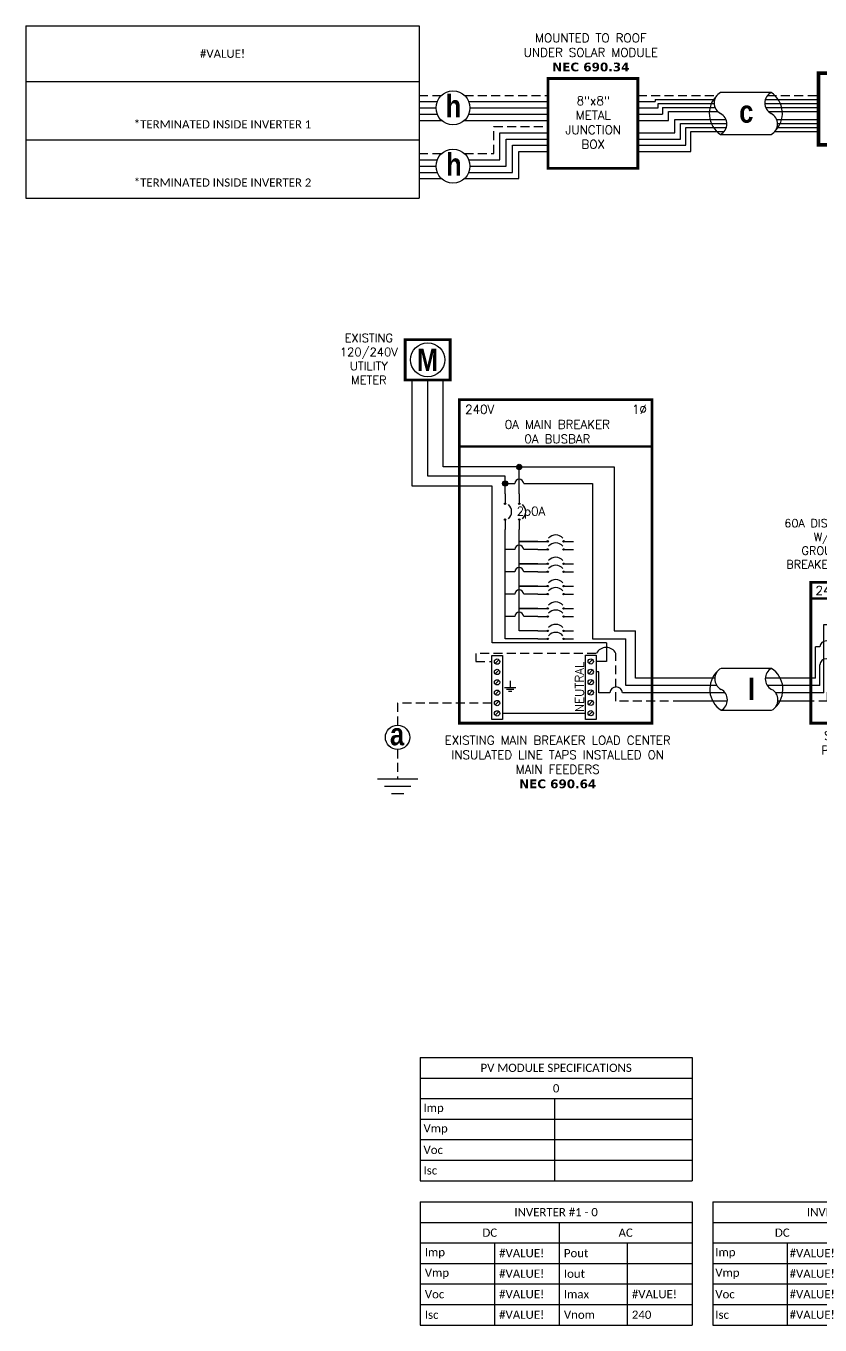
# Model space of a CAD drawing. Header units: feet. Extents: x 8713 to 9495, y 21606 to 22162.
# Drawn here: x 8713 to 9046, y 21606 to 22152 of the extents above; entities that cross this region are included whole.
import ezdxf

# ---------------------------------------------------------------- set-up
doc = ezdxf.new("R2010")
doc.units = ezdxf.units.FT
doc.header["$MEASUREMENT"] = 0
doc.linetypes.add('HIDDEN', pattern=[0.375, 0.25, -0.125])
for name, color, linetype in [('ONE LINE BLOCKS', 7, 'Continuous'), ('TABLES', 7, 'Continuous'), ('TEXT', 7, 'Continuous'), ('Z - TITLEBLOCK TXT', 7, 'Continuous')]:
    doc.layers.add(name, color=color, linetype=linetype)
doc.styles.add('ONE LINE TXT', font='techb___.ttf')
doc.styles.get("Standard").update_dxf_attribs({"font": 'simplex.shx'})

# ---------------------------------------------------------------- blocks, each defined once
blk = doc.blocks.new('*T12')
at = {"layer": 'Z - TITLEBLOCK TXT', "color": 0, "lineweight": -2, "transparency": 16777216}
for p, q in [((0, 0), (165.11, 0)), ((0, 0), (0, -72.27)), ((165.11, 0), (165.11, -72.27)), ((0, -23.32), (165.11, -23.32)), ((0, -47.8), (165.11, -47.8)), ((0, -72.27), (165.11, -72.27))]:
    blk.add_line(p, q, dxfattribs=at)
at = {"layer": 'Z - TITLEBLOCK TXT', "color": 0, "linetype": 'Continuous', "transparency": 16777216, "char_height": 3.4544, "width": 156.9097, "attachment_point": 5}
for s, insert in [('{\\fCalibri|b0|i0|c0;#VALUE!', (82.56, -11.66)), ('{\\fCalibri|b0|i0|c0;^J^J*TERMINATED INSIDE INVERTER 1', (82.56, -35.56)), ('{\\fCalibri|b0|i0|c0;^J^J*TERMINATED INSIDE INVERTER 2', (82.56, -60.03))]:
    blk.add_mtext(s, dxfattribs=dict(at, insert=insert))
blk = doc.blocks.new('M_MAIN DISCO')
at = {"color": 253, "linetype": 'Continuous'}
for p, q in [((-42.47, 32.21), (-42.47, 34.82)), ((-20.72, 32.21), (-20.72, 34.82)), ((-47.96, 3.45), (-47.96, 32.21)), ((-47.96, 32.21), (-42.47, 32.21)), ((-15.23, 32.21), (-20.72, 32.21)), ((-15.23, 3.45), (-15.23, 32.21)), ((-47.96, 3.45), (-63.19, 3.45)), ((-15.23, 3.45), (0, 3.45))]:
    blk.add_line(p, q, dxfattribs=at)
at = {"color": 7, "linetype": 'Continuous'}
for p, q in [((-51.46, 9.66), (-51.46, 22.77)), ((-49.6, 22.77), (-51.46, 22.77)), ((-41.69, 22.77), (-44.32, 22.77)), ((-21.5, 22.77), (-18.87, 22.77)), ((-13.59, 22.77), (-11.73, 22.77)), ((-11.73, 9.66), (-11.73, 22.77)), ((-51.46, 9.66), (-63.19, 9.66)), ((-11.73, 9.66), (0, 9.66))]:
    blk.add_line(p, q, dxfattribs=at)
at = {"color": 1, "linetype": 'Continuous'}
for p, q in [((-31.53, 22.77), (-30.29, 22.77)), ((-27.74, 22.77), (-26.5, 22.77)), ((-31.53, 15.24), (-30.29, 15.24)), ((-27.74, 15.24), (-26.5, 15.24))]:
    blk.add_line(p, q, dxfattribs=at)
at = {"color": 10, "linetype": 'Continuous'}
for p, q in [((-49.6, 6.49), (-49.6, 15.24)), ((-41.69, 15.24), (-44.32, 15.24)), ((-21.5, 15.24), (-18.87, 15.24)), ((-13.59, 6.49), (-13.59, 15.24)), ((-49.6, 6.49), (-63.19, 6.49)), ((-13.59, 6.49), (0, 6.49))]:
    blk.add_line(p, q, dxfattribs=at)
at = {"color": 7, "linetype": 'Continuous'}
for centre in [(-46.96, 22.62), (-16.23, 22.62)]:
    blk.add_arc(centre, 2.64, 3.2819, 176.7181, dxfattribs=at)
at = {"color": 10, "linetype": 'Continuous'}
for centre in [(-46.96, 15.08), (-16.23, 15.08)]:
    blk.add_arc(centre, 2.64, 3.2819, 176.7181, dxfattribs=at)
at = {"color": 1, "linetype": 'Continuous'}
for points in [[(-30.29, 22.77), (-29.92, 23.53), (-29.02, 22.01), (-28.19, 23.53), (-27.74, 22.77)], [(-30.29, 15.24), (-29.92, 16), (-29.02, 14.47), (-28.19, 16), (-27.74, 15.24)]]:
    blk.add_spline(points, degree=3, dxfattribs=at)
at = {"layer": 'ONE LINE BLOCKS', "lineweight": 50}
blk.add_line((-53.41, 43.1), (-9.8, 43.1), dxfattribs=at)
at = {"layer": 'ONE LINE BLOCKS', "lineweight": 50, "const_width": 1.19}
blk.add_lwpolyline([(-53.41, -9.3), (-53.41, 49.88), (-9.8, 49.88), (-9.8, -9.3)], close=True, dxfattribs=at)
at = {"layer": 'TEXT', "color": 92, "linetype": 'HIDDEN', "ltscale": 15}
for p, q in [((-46.38, 0), (-63.19, 0)), ((-46.38, 0), (-46.38, 4.94)), ((-46.38, 4.94), (-42.47, 4.94)), ((-42.47, 4.94), (-42.47, 1.8)), ((-16.81, 4.94), (-20.72, 4.94)), ((-20.72, 4.94), (-20.72, 1.8)), ((-16.81, 0), (-16.81, 4.94)), ((-16.81, 0), (0, 0))]:
    blk.add_line(p, q, dxfattribs=at)
at = {"layer": 'TEXT', "color": 92, "linetype": 'Continuous', "flags": 128}
for points in [[(-31.59, -3.07), (-31.6, -6.57)], [(-33.94, -6.57), (-29.25, -6.57)], [(-30.07, -7.44), (-33.13, -7.44)], [(-30.88, -8.3), (-32.31, -8.3)]]:
    blk.add_lwpolyline(points, dxfattribs=at)
at = {"layer": 'Z - TITLEBLOCK TXT', "color": 1, "linetype": 'Continuous'}
for p, q in [((-45.07, 34.82), (-45.07, 39.36)), ((-45.07, 39.36), (-18.12, 39.36)), ((-18.12, 39.36), (-18.12, 34.82)), ((-18.12, 34.82), (-45.07, 34.82)), ((-41.69, 22.77), (-37.77, 22.77)), ((-35.88, 25.22), (-32.61, 22.78)), ((-25.42, 22.77), (-21.5, 22.77)), ((-35.88, 17.69), (-32.61, 15.24)), ((-41.69, 15.24), (-37.77, 15.24)), ((-25.42, 15.23), (-21.5, 15.23)), ((-45.07, 1.8), (-18.12, 1.8)), ((-45.07, 1.8), (-45.07, -2.74)), ((-18.12, 1.8), (-18.12, -2.74)), ((-18.12, -2.74), (-45.07, -2.74))]:
    blk.add_line(p, q, dxfattribs=at)
at = {"layer": 'Z - TITLEBLOCK TXT', "color": 4, "linetype": 'Continuous'}
for p, q in [((-41.69, 37.87), (-43.26, 36.3)), ((-37.34, 37.87), (-38.91, 36.3)), ((-32.98, 37.87), (-34.56, 36.3)), ((-28.63, 37.87), (-30.21, 36.3)), ((-24.28, 37.87), (-25.86, 36.3)), ((-19.93, 37.87), (-21.51, 36.3)), ((-41.69, 0.32), (-43.26, -1.26)), ((-37.34, 0.32), (-38.91, -1.26)), ((-32.98, 0.32), (-34.56, -1.26)), ((-28.63, 0.32), (-30.21, -1.26)), ((-24.28, 0.32), (-25.86, -1.26)), ((-19.93, 0.32), (-21.51, -1.26))]:
    blk.add_line(p, q, dxfattribs=at)
for centre in [(-42.47, 37.09), (-38.12, 37.09), (-33.77, 37.09), (-29.42, 37.09), (-25.07, 37.09), (-20.72, 37.09), (-42.47, -0.47), (-38.12, -0.47), (-33.77, -0.47), (-29.42, -0.47), (-25.07, -0.47), (-20.72, -0.47)]:
    blk.add_circle(centre, 1.11, dxfattribs=at)
at = {"layer": 'Z - TITLEBLOCK TXT', "color": 1, "linetype": 'Continuous'}
for centre in [(-37.23, 22.77), (-32.07, 22.77), (-25.96, 22.77), (-37.23, 15.24), (-32.07, 15.24), (-25.96, 15.23)]:
    blk.add_circle(centre, 0.541, dxfattribs=at)
at = {"layer": 'TABLES', "color": 4, "linetype": 'Continuous'}
blk.add_text('BONDED NEUTRAL', height=1.8743, dxfattribs=at).set_placement((-43.99, 40.01))
at = {"layer": 'TEXT', "color": 1}
for s, width, gutter_width, heights, insert, char_height, attachment_point in [('\\A1;\\pi4.1167;60A DISCONNECT FUSED \\P\\pi16.454;W/ ##A FUSES\\P\\pi11.355;GROUPED W/ MAIN \\P\\pi4.9392;BREAKER LOAD CENTER', 71.8931, 92.23, [24.13], (-68.68, 76.43), 3.4544, 1), ('240V', 0.1481, 0.75, [0], (-45.35, 46.44), 3.658, 5), ('1∅', 0.1481, 0.75, [0], (-14.78, 46.14), 3.658, 5), ('\\A1;\\pi3.6942,t21.982;SQUARE D\\P\\pi2.5621,t20.85;PN: D222N', 35.0816, 28.88, [13.54], (-51.57, -12.71), 3.6576, 1)]:
    blk.add_mtext_dynamic_manual_height_columns(s, width=width, gutter_width=gutter_width, heights=heights, dxfattribs=dict(at, insert=insert, char_height=char_height, attachment_point=attachment_point))
blk = doc.blocks.new('*U7')
at = {"color": 7, "linetype": 'Continuous'}
for p, q in [((6.669, 2.433), (2.905, 2.433)), ((2.435, 1.711), (0, 1.711)), ((9.575, 1.711), (6.199, 1.711)), ((2.905, -0.69), (6.669, -0.69))]:
    blk.add_line(p, q, dxfattribs=at)
at = {"color": 10, "linetype": 'Continuous'}
for p, q in [((2.591, 1.149), (0, 1.149)), ((9.575, 1.149), (6.355, 1.149))]:
    blk.add_line(p, q, dxfattribs=at)
at = {"color": 253, "linetype": 'Continuous'}
for p, q in [((3.208, 0.611), (0, 0.611)), ((9.575, 0.611), (6.972, 0.611))]:
    blk.add_line(p, q, dxfattribs=at)
at = {"color": 7, "linetype": 'Continuous'}
for centre, start, end in [((3.942, 0.872), 133.97324, 236.42648), ((5.633, 0.872), 313.97324, 56.42648)]:
    blk.add_arc(centre, 1.874, start, end, dxfattribs=at)
at = {"layer": 'TEXT', "color": 92, "linetype": 'HIDDEN', "ltscale": 15}
for p, q in [((3.373, 0), (0, 0)), ((9.575, 0), (7.137, 0))]:
    blk.add_line(p, q, dxfattribs=at)
at = {"layer": 'Z - TITLEBLOCK TXT', "linetype": 'Continuous'}
for centre, start, end in [((3.315, 1.653), 117.66392, 242.33608), ((7.078, 1.653), 117.66392, 242.33608), ((2.496, 0.091), 297.66392, 62.33608), ((6.26, 0.091), 297.66392, 62.33608)]:
    blk.add_arc(centre, 0.882, start, end, dxfattribs=at)
blk = doc.blocks.new('*T13')
at = {"layer": 'Z - TITLEBLOCK TXT', "color": 0, "lineweight": -2, "transparency": 16777216}
for p, q in [((0, 0), (114.19, 0)), ((0, 0), (0, -51.7)), ((114.19, 0), (114.19, -51.7)), ((0, -8.62), (114.19, -8.62)), ((58.43, -8.62), (58.43, -51.7)), ((0, -17.23), (114.19, -17.23)), ((31.22, -17.23), (31.22, -51.7)), ((86.98, -17.23), (86.98, -51.7)), ((0, -25.85), (114.19, -25.85)), ((0, -34.47), (114.19, -34.47)), ((0, -43.08), (114.19, -43.08)), ((0, -51.7), (114.19, -51.7))]:
    blk.add_line(p, q, dxfattribs=at)
at = {"layer": 'Z - TITLEBLOCK TXT', "color": 0, "linetype": 'Continuous', "transparency": 16777216, "char_height": 3.4544}
for s, insert, width, attachment_point in [('{\\fCalibri|b0|i0|c0;INVERTER #1 - 0', (57.09, -4.31), 110.3293, 5), ('{\\fCalibri|b0|i0|c0;DC', (29.22, -12.93), 54.5755, 5), ('{\\fCalibri|b0|i0|c0;AC', (86.31, -12.93), 51.8976, 5), ('{\\fCalibri|b0|i0|c0;Imp', (1.93, -21.54), 27.3681, 4), ('{\\fCalibri|b0|i0|c0;#VALUE!', (33.15, -21.54), 23.3513, 4), ('{\\fCalibri|b0|i0|c0;Pout', (60.36, -21.54), 24.6902, 4), ('{\\fCalibri|b0|i0|c0;', (88.91, -21.54), 23.3513, 4), ('{\\fCalibri|b0|i0|c0;Vmp', (1.93, -30.16), 27.3681, 4), ('{\\fCalibri|b0|i0|c0;#VALUE!', (33.15, -30.16), 23.3513, 4), ('{\\fCalibri|b0|i0|c0;Iout', (60.36, -30.16), 24.6902, 4), ('{\\fCalibri|b0|i0|c0;', (88.91, -30.16), 23.3513, 4), ('{\\fCalibri|b0|i0|c0;Voc', (1.93, -38.78), 27.3681, 4), ('{\\fCalibri|b0|i0|c0;#VALUE!', (33.15, -38.78), 23.3513, 4), ('{\\fCalibri|b0|i0|c0;Imax', (60.36, -38.78), 24.6902, 4), ('{\\fCalibri|b0|i0|c0;#VALUE!', (88.91, -38.78), 23.3513, 4), ('{\\fCalibri|b0|i0|c0;Isc', (1.93, -47.39), 27.3681, 4), ('{\\fCalibri|b0|i0|c0;#VALUE!', (33.15, -47.39), 23.3513, 4), ('{\\fCalibri|b0|i0|c0;Vnom', (60.36, -47.39), 24.6902, 4), ('{\\fCalibri|b0|i0|c0;240', (88.91, -47.39), 23.3513, 4)]:
    blk.add_mtext(s, dxfattribs=dict(at, insert=insert, width=width, attachment_point=attachment_point))
blk = doc.blocks.new('*T14')
at = {"layer": 'Z - TITLEBLOCK TXT', "color": 0, "lineweight": -2, "transparency": 16777216}
for p, q in [((0, 0), (114.19, 0)), ((0, 0), (0, -51.7)), ((114.19, 0), (114.19, -51.7)), ((0, -8.62), (114.19, -8.62)), ((58.43, -8.62), (58.43, -51.7)), ((0, -17.23), (114.19, -17.23)), ((31.22, -17.23), (31.22, -51.7)), ((86.98, -17.23), (86.98, -51.7)), ((0, -25.85), (114.19, -25.85)), ((0, -34.47), (114.19, -34.47)), ((0, -43.08), (114.19, -43.08)), ((0, -51.7), (114.19, -51.7))]:
    blk.add_line(p, q, dxfattribs=at)
at = {"layer": 'Z - TITLEBLOCK TXT', "color": 0, "linetype": 'Continuous', "transparency": 16777216, "char_height": 3.4544}
for s, insert, width, attachment_point in [('{\\fCalibri|b0|i0|c0;INVERTER #2 - 0', (57.09, -4.31), 112.0547, 5), ('{\\fCalibri|b0|i0|c0;DC', (29.22, -12.93), 56.3009, 5), ('{\\fCalibri|b0|i0|c0;AC', (86.31, -12.93), 53.623, 5), ('{\\fCalibri|b0|i0|c0;Imp', (1.07, -21.54), 29.0935, 4), ('{\\fCalibri|b0|i0|c0;#VALUE!', (32.29, -21.54), 25.0767, 4), ('{\\fCalibri|b0|i0|c0;Pout', (59.5, -21.54), 26.4156, 4), ('{\\fCalibri|b0|i0|c0;', (88.04, -21.54), 25.0767, 4), ('{\\fCalibri|b0|i0|c0;Vmp', (1.07, -30.16), 29.0935, 4), ('{\\fCalibri|b0|i0|c0;#VALUE!', (32.29, -30.16), 25.0767, 4), ('{\\fCalibri|b0|i0|c0;Iout', (59.5, -30.16), 26.4156, 4), ('{\\fCalibri|b0|i0|c0;', (88.04, -30.16), 25.0767, 4), ('{\\fCalibri|b0|i0|c0;Voc', (1.07, -38.78), 29.0935, 4), ('{\\fCalibri|b0|i0|c0;#VALUE!', (32.29, -38.78), 25.0767, 4), ('{\\fCalibri|b0|i0|c0;Imax', (59.5, -38.78), 26.4156, 4), ('{\\fCalibri|b0|i0|c0;#VALUE!', (88.04, -38.78), 25.0767, 4), ('{\\fCalibri|b0|i0|c0;Isc', (1.07, -47.39), 29.0935, 4), ('{\\fCalibri|b0|i0|c0;#VALUE!', (32.29, -47.39), 25.0767, 4), ('{\\fCalibri|b0|i0|c0;Vnom', (59.5, -47.39), 26.4156, 4), ('{\\fCalibri|b0|i0|c0;240', (88.04, -47.39), 25.0767, 4)]:
    blk.add_mtext(s, dxfattribs=dict(at, insert=insert, width=width, attachment_point=attachment_point))
blk = doc.blocks.new('*T15')
at = {"layer": 'Z - TITLEBLOCK TXT', "color": 0, "lineweight": -2, "transparency": 16777216}
for p, q in [((0, 0), (114.19, 0)), ((0, 0), (0, -51.69)), ((114.19, 0), (114.19, -51.69)), ((0, -8.62), (114.19, -8.62)), ((0, -17.23), (114.19, -17.23)), ((56.41, -17.23), (56.41, -51.69)), ((0, -25.85), (114.19, -25.85)), ((0, -34.46), (114.19, -34.46)), ((0, -43.08), (114.19, -43.08)), ((0, -51.69), (114.19, -51.69))]:
    blk.add_line(p, q, dxfattribs=at)
at = {"layer": 'Z - TITLEBLOCK TXT', "color": 0, "linetype": 'Continuous', "transparency": 16777216, "char_height": 3.4544}
for s, insert, width, attachment_point in [('{\\fCalibri|b0|i0|c0;PV MODULE SPECIFICATIONS', (57.09, -4.31), 111.433, 5), ('{\\fCalibri|b0|i0|c0;0', (57.09, -12.92), 111.433, 5), ('{\\fCalibri|b0|i0|c0;Imp', (1.38, -21.54), 53.6551, 4), ('{\\fCalibri|b0|i0|c0;', (57.78, -21.54), 55.0254, 4), ('{\\fCalibri|b0|i0|c0;Vmp', (1.38, -30.15), 53.6551, 4), ('{\\fCalibri|b0|i0|c0;', (57.78, -30.15), 55.0254, 4), ('{\\fCalibri|b0|i0|c0;Voc', (1.38, -38.77), 53.6551, 4), ('{\\fCalibri|b0|i0|c0;', (57.78, -38.77), 55.0254, 4), ('{\\fCalibri|b0|i0|c0;Isc', (1.38, -47.39), 53.6551, 4), ('{\\fCalibri|b0|i0|c0;', (57.78, -47.39), 55.0254, 4)]:
    blk.add_mtext(s, dxfattribs=dict(at, insert=insert, width=width, attachment_point=attachment_point))
blk = doc.blocks.new('*U10')
at = {"layer": 'ONE LINE BLOCKS', "linetype": 'Continuous'}
h = blk.add_hatch(color=254, dxfattribs=at)
h.dxf.hatch_style = 1
edge = h.paths.add_edge_path()
edge.add_arc((-68.38, 98.34), 1.11, 0, 360)
h = blk.add_hatch(color=254, dxfattribs=at)
h.dxf.hatch_style = 1
edge = h.paths.add_edge_path()
edge.add_arc((-74.3, 91.39), 1.11, 0, 360)
h = blk.add_hatch(color=1, dxfattribs=at)
h.dxf.hatch_style = 1
edge = h.paths.add_edge_path()
edge.add_arc((-74.3, 82.89), 0.291, 0, 360)
h = blk.add_hatch(color=1, dxfattribs=at)
h.dxf.hatch_style = 1
edge = h.paths.add_edge_path()
edge.add_arc((-68.38, 82.89), 0.291, 0, 360)
h = blk.add_hatch(color=1, dxfattribs=at)
h.dxf.hatch_style = 1
edge = h.paths.add_edge_path()
edge.add_arc((-74.3, 76.21), 0.291, 0, 360)
h = blk.add_hatch(color=1, dxfattribs=at)
h.dxf.hatch_style = 1
edge = h.paths.add_edge_path()
edge.add_arc((-68.38, 76.21), 0.291, 0, 360)
h = blk.add_hatch(color=1, dxfattribs=at)
h.dxf.hatch_style = 1
edge = h.paths.add_edge_path()
edge.add_arc((-56.39, 67.09), 0.291, 0, 360)
h = blk.add_hatch(color=1, dxfattribs=at)
h.dxf.hatch_style = 1
edge = h.paths.add_edge_path()
edge.add_arc((-49.72, 67.09), 0.291, 0, 360)
h = blk.add_hatch(color=1, dxfattribs=at)
h.dxf.hatch_style = 1
edge = h.paths.add_edge_path()
edge.add_arc((-56.39, 63.72), 0.291, 0, 360)
h = blk.add_hatch(color=1, dxfattribs=at)
h.dxf.hatch_style = 1
edge = h.paths.add_edge_path()
edge.add_arc((-49.72, 63.72), 0.291, 0, 360)
h = blk.add_hatch(color=1, dxfattribs=at)
h.dxf.hatch_style = 1
edge = h.paths.add_edge_path()
edge.add_arc((-56.39, 57.69), 0.291, 0, 360)
h = blk.add_hatch(color=1, dxfattribs=at)
h.dxf.hatch_style = 1
edge = h.paths.add_edge_path()
edge.add_arc((-56.39, 54.31), 0.291, 0, 360)
h = blk.add_hatch(color=1, dxfattribs=at)
h.dxf.hatch_style = 1
edge = h.paths.add_edge_path()
edge.add_arc((-49.72, 57.69), 0.291, 0, 360)
h = blk.add_hatch(color=1, dxfattribs=at)
h.dxf.hatch_style = 1
edge = h.paths.add_edge_path()
edge.add_arc((-49.72, 54.31), 0.291, 0, 360)
h = blk.add_hatch(color=1, dxfattribs=at)
h.dxf.hatch_style = 1
edge = h.paths.add_edge_path()
edge.add_arc((-56.39, 48.29), 0.291, 0, 360)
h = blk.add_hatch(color=1, dxfattribs=at)
h.dxf.hatch_style = 1
edge = h.paths.add_edge_path()
edge.add_arc((-56.39, 44.91), 0.291, 0, 360)
h = blk.add_hatch(color=1, dxfattribs=at)
h.dxf.hatch_style = 1
edge = h.paths.add_edge_path()
edge.add_arc((-49.72, 48.29), 0.291, 0, 360)
h = blk.add_hatch(color=1, dxfattribs=at)
h.dxf.hatch_style = 1
edge = h.paths.add_edge_path()
edge.add_arc((-49.72, 44.91), 0.291, 0, 360)
h = blk.add_hatch(color=1, dxfattribs=at)
h.dxf.hatch_style = 1
edge = h.paths.add_edge_path()
edge.add_arc((-56.39, 38.89), 0.291, 0, 360)
h = blk.add_hatch(color=1, dxfattribs=at)
h.dxf.hatch_style = 1
edge = h.paths.add_edge_path()
edge.add_arc((-49.72, 38.89), 0.291, 0, 360)
h = blk.add_hatch(color=1, dxfattribs=at)
h.dxf.hatch_style = 1
edge = h.paths.add_edge_path()
edge.add_arc((-56.39, 35.51), 0.291, 0, 360)
h = blk.add_hatch(color=1, dxfattribs=at)
h.dxf.hatch_style = 1
edge = h.paths.add_edge_path()
edge.add_arc((-49.72, 35.51), 0.291, 0, 360)
h = blk.add_hatch(color=1, dxfattribs=at)
h.dxf.hatch_style = 1
edge = h.paths.add_edge_path()
edge.add_arc((-56.39, 29.48), 0.291, 0, 360)
h = blk.add_hatch(color=1, dxfattribs=at)
h.dxf.hatch_style = 1
edge = h.paths.add_edge_path()
edge.add_arc((-49.72, 29.48), 0.291, 0, 360)
h = blk.add_hatch(color=1, dxfattribs=at)
h.dxf.hatch_style = 1
edge = h.paths.add_edge_path()
edge.add_arc((-56.39, 26.1), 0.291, 0, 360)
h = blk.add_hatch(color=1, dxfattribs=at)
h.dxf.hatch_style = 1
edge = h.paths.add_edge_path()
edge.add_arc((-49.72, 26.1), 0.291, 0, 360)
at = {"color": 155, "true_color": 0x647190}
blk.add_line((-93.51, 126.59), (-12.6, 126.59), dxfattribs=at)
at = {"color": 7, "linetype": 'Continuous'}
for p, q in [((-19.55, 9.66), (-19.55, 29.48)), ((0, 9.66), (-19.55, 9.66))]:
    blk.add_line(p, q, dxfattribs=at)
at = {"color": 10, "linetype": 'Continuous'}
for p, q in [((-23.58, 6.49), (-23.58, 26.1)), ((-19.54, 26.1), (-19.54, 26.1)), ((0, 6.49), (-23.58, 6.49))]:
    blk.add_line(p, q, dxfattribs=at)
at = {"color": 253, "linetype": 'Continuous'}
for p, q in [((-34.9, 12.29), (-36.07, 12.29)), ((-34.9, 3.45), (-34.9, 12.29)), ((-30.25, 3.45), (-34.9, 3.45)), ((0, 3.45), (-24.98, 3.45))]:
    blk.add_line(p, q, dxfattribs=at)
at = {"color": 7, "linetype": 'Continuous'}
blk.add_circle((-119.49, -15.26), 5.11, dxfattribs=at)
at = {"color": 253, "linetype": 'Continuous'}
blk.add_arc((-27.62, 3.3), 2.64, 3.2819, 176.7181, dxfattribs=at)
at = {"layer": 'ONE LINE BLOCKS', "lineweight": 50}
blk.add_line((-93.51, 106.95), (-12.6, 106.95), dxfattribs=at)
at = {"layer": 'ONE LINE BLOCKS', "lineweight": 50, "const_width": 1.19}
for points in [[(-116.27, 134.89), (-116.27, 151.79), (-97.41, 151.79), (-97.41, 134.89)], [(-93.51, -9.3), (-93.51, 126.59), (-12.6, 126.59), (-12.6, -9.3)]]:
    blk.add_lwpolyline(points, close=True, dxfattribs=at)
at = {"layer": 'TEXT', "color": 92, "linetype": 'HIDDEN', "ltscale": 15}
for p, q in [((-36.07, 20.02), (-86.54, 20.02)), ((-86.54, 20.02), (-86.54, 16.57)), ((-86.54, 16.57), (-79.95, 16.57)), ((-27.75, 0), (-27.75, 20.02)), ((0, 0), (-27.75, 0)), ((-79.95, -0.83), (-119.49, -0.83)), ((-119.49, -0.83), (-119.49, -10.15)), ((-119.49, -20.38), (-119.49, -32.73))]:
    blk.add_line(p, q, dxfattribs=at)
at = {"layer": 'TEXT', "color": 92, "linetype": 'Continuous', "ltscale": 15}
blk.add_line((-40.61, -5.18), (-75.41, -5.18), dxfattribs=at)
at = {"layer": 'TEXT', "color": 92, "linetype": 'Continuous', "flags": 128}
for points in [[(-74.53, 5.69), (-69.85, 5.69)], [(-72.19, 8.54), (-72.19, 5.69)], [(-70.66, 4.83), (-73.72, 4.83)], [(-71.47, 3.96), (-72.91, 3.96)]]:
    blk.add_lwpolyline(points, dxfattribs=at)
at = {"layer": 'TEXT', "color": 92, "linetype": 'Continuous', "ltscale": 4, "flags": 128}
for points in [[(-127.97, -32.73), (-111.01, -32.73)], [(-113.95, -35.88), (-125.03, -35.88)], [(-116.88, -39.02), (-122.09, -39.02)]]:
    blk.add_lwpolyline(points, dxfattribs=at)
at = {"layer": 'TEXT', "linetype": 'Continuous'}
blk.add_circle((-106.84, 143.34), 7.15, dxfattribs=at)
at = {"layer": 'TEXT', "color": 92, "linetype": 'Continuous', "ltscale": 0.3}
blk.add_arc((-31.87, 17.86), 4.65, 27.6639, 152.3361, dxfattribs=at)
at = {"layer": 'Z - TITLEBLOCK TXT', "color": 253, "linetype": 'Continuous'}
for p, q in [((-113.33, 90.2), (-113.33, 134.89)), ((-79.78, 90.2), (-113.33, 90.2)), ((-79.78, 24.52), (-79.78, 90.2)), ((-31.78, 24.52), (-79.78, 24.52)), ((-31.78, 24.52), (-31.78, 16.64)), ((-31.78, 16.64), (-36.07, 16.64))]:
    blk.add_line(p, q, dxfattribs=at)
at = {"layer": 'Z - TITLEBLOCK TXT', "color": 10, "linetype": 'Continuous'}
for p, q in [((-106.84, 94.51), (-106.84, 134.89)), ((-74.3, 94.51), (-106.84, 94.51)), ((-74.3, 87.09), (-74.3, 94.51)), ((-73.19, 91.39), (-70.25, 91.39)), ((-66.51, 91.39), (-37.57, 91.39)), ((-37.57, 91.39), (-37.57, 26.1)), ((-74.3, 26.1), (-74.3, 72.02)), ((-70.25, 63.72), (-74.3, 63.72)), ((-60.59, 63.72), (-66.51, 63.72)), ((-70.25, 54.31), (-74.3, 54.31)), ((-60.59, 54.31), (-66.51, 54.31)), ((-70.25, 44.91), (-74.3, 44.91)), ((-60.59, 44.91), (-66.51, 44.91)), ((-70.25, 35.51), (-74.3, 35.51)), ((-60.59, 35.51), (-66.51, 35.51)), ((-60.59, 26.1), (-74.3, 26.1)), ((-37.57, 26.1), (-23.58, 26.1))]:
    blk.add_line(p, q, dxfattribs=at)
at = {"layer": 'Z - TITLEBLOCK TXT', "color": 7, "linetype": 'Continuous'}
for p, q in [((-100.35, 98.34), (-100.35, 134.89)), ((-68.38, 98.34), (-100.35, 98.34)), ((-68.38, 87.09), (-68.38, 98.34)), ((-67.27, 98.34), (-28.47, 98.34)), ((-28.47, 98.34), (-28.47, 29.48)), ((-68.38, 57.69), (-68.38, 72.02)), ((-68.38, 67.09), (-60.59, 67.09)), ((-60.59, 67.09), (-68.38, 67.09)), ((-68.38, 48.29), (-68.38, 57.69)), ((-68.38, 57.69), (-60.59, 57.69)), ((-60.59, 57.69), (-68.38, 57.69)), ((-68.38, 38.89), (-68.38, 48.29)), ((-68.38, 48.29), (-60.59, 48.29)), ((-60.59, 48.29), (-68.38, 48.29)), ((-68.38, 29.48), (-68.38, 38.89)), ((-68.38, 38.89), (-60.59, 38.89)), ((-60.59, 38.89), (-68.38, 38.89)), ((-60.59, 29.48), (-68.38, 29.48)), ((-28.47, 29.48), (-19.55, 29.48))]:
    blk.add_line(p, q, dxfattribs=at)
at = {"layer": 'Z - TITLEBLOCK TXT', "color": 1, "linetype": 'Continuous'}
for p, q in [((-79.95, -7.78), (-79.95, 19.17)), ((-79.95, 19.17), (-75.41, 19.17)), ((-75.41, 19.17), (-75.41, -7.78)), ((-40.61, -7.71), (-40.61, 19.24)), ((-40.61, 19.24), (-36.07, 19.24)), ((-36.07, 19.24), (-36.07, -7.71)), ((-75.41, -7.78), (-79.95, -7.78)), ((-36.07, -7.71), (-40.61, -7.71))]:
    blk.add_line(p, q, dxfattribs=at)
at = {"layer": 'Z - TITLEBLOCK TXT', "color": 4, "linetype": 'Continuous'}
for p, q in [((-76.9, 17.35), (-78.47, 15.78)), ((-37.55, 17.43), (-39.13, 15.85)), ((-76.9, 13), (-78.47, 11.43)), ((-37.55, 13.08), (-39.13, 11.5)), ((-76.9, 8.65), (-78.47, 7.08)), ((-37.55, 8.73), (-39.13, 7.15)), ((-76.9, 4.3), (-78.47, 2.73)), ((-37.55, 4.38), (-39.13, 2.8)), ((-37.55, 0.03), (-39.13, -1.55)), ((-76.9, -0.05), (-78.47, -1.62)), ((-76.9, -4.4), (-78.47, -5.97)), ((-37.55, -4.33), (-39.13, -5.9))]:
    blk.add_line(p, q, dxfattribs=at)
at = {"layer": 'Z - TITLEBLOCK TXT', "color": 1, "linetype": 'Continuous', "flags": 128}
for points in [[(-74.3, 87.09), (-74.3, 82.89)], [(-74.3, 87.09), (-74.3, 82.89)], [(-68.38, 87.09), (-68.38, 82.89)], [(-68.38, 87.09), (-68.38, 82.89)], [(-74.3, 76.21), (-74.3, 72.02)], [(-68.38, 76.21), (-68.38, 72.02)], [(-60.59, 67.09), (-56.39, 67.09)], [(-60.59, 67.09), (-56.39, 67.09)], [(-49.72, 67.09), (-45.52, 67.09)], [(-60.59, 63.72), (-56.39, 63.72)], [(-60.59, 63.72), (-56.39, 63.72)], [(-49.72, 63.72), (-45.52, 63.72)], [(-60.59, 57.69), (-56.39, 57.69)], [(-60.59, 57.69), (-56.39, 57.69)], [(-49.72, 57.69), (-45.52, 57.69)], [(-60.59, 54.31), (-56.39, 54.31)], [(-60.59, 54.31), (-56.39, 54.31)], [(-49.72, 54.31), (-45.52, 54.31)], [(-60.59, 48.29), (-56.39, 48.29)], [(-60.59, 48.29), (-56.39, 48.29)], [(-60.59, 44.91), (-56.39, 44.91)], [(-60.59, 44.91), (-56.39, 44.91)], [(-49.72, 48.29), (-45.52, 48.29)], [(-49.72, 44.91), (-45.52, 44.91)], [(-60.59, 38.89), (-56.39, 38.89)], [(-60.59, 38.89), (-56.39, 38.89)], [(-49.72, 38.89), (-45.52, 38.89)], [(-60.59, 35.51), (-56.39, 35.51)], [(-60.59, 35.51), (-56.39, 35.51)], [(-49.72, 35.51), (-45.52, 35.51)], [(-60.59, 29.48), (-56.39, 29.48)], [(-60.59, 29.48), (-56.39, 29.48)], [(-49.72, 29.48), (-45.52, 29.48)], [(-60.59, 26.1), (-56.39, 26.1)], [(-60.59, 26.1), (-56.39, 26.1)], [(-49.72, 26.1), (-45.52, 26.1)]]:
    blk.add_lwpolyline(points, dxfattribs=at)
at = {"layer": 'Z - TITLEBLOCK TXT', "color": 7, "linetype": 'Continuous'}
for centre in [(-68.38, 98.34), (-68.38, 98.34), (-74.3, 91.39)]:
    blk.add_circle(centre, 1.11, dxfattribs=at)
at = {"layer": 'Z - TITLEBLOCK TXT', "color": 1, "linetype": 'Continuous'}
for centre in [(-74.3, 82.89), (-68.38, 82.89), (-74.3, 76.21), (-68.38, 76.21), (-56.39, 67.09), (-49.72, 67.09), (-56.39, 63.72), (-49.72, 63.72), (-56.39, 57.69), (-56.39, 54.31), (-49.72, 57.69), (-49.72, 54.31), (-56.39, 48.29), (-56.39, 44.91), (-49.72, 48.29), (-49.72, 44.91), (-56.39, 38.89), (-49.72, 38.89), (-56.39, 35.51), (-49.72, 35.51), (-56.39, 29.48), (-49.72, 29.48), (-56.39, 26.1), (-49.72, 26.1)]:
    blk.add_circle(centre, 0.291, dxfattribs=at)
at = {"layer": 'Z - TITLEBLOCK TXT', "color": 4, "linetype": 'Continuous'}
for centre in [(-77.68, 16.57), (-38.34, 16.64), (-77.68, 12.22), (-38.34, 12.29), (-77.68, 7.87), (-38.34, 7.94), (-77.68, 3.52), (-77.68, -0.83), (-38.34, 3.59), (-38.34, -0.76), (-77.68, -5.18), (-38.34, -5.11)]:
    blk.add_circle(centre, 1.11, dxfattribs=at)
at = {"layer": 'Z - TITLEBLOCK TXT', "color": 10, "linetype": 'Continuous'}
for centre in [(-68.38, 91.28), (-68.38, 63.61), (-68.38, 54.21), (-68.38, 44.8), (-68.38, 35.4)]:
    blk.add_arc(centre, 1.87, 3.2937, 176.7063, dxfattribs=at)
at = {"layer": 'Z - TITLEBLOCK TXT', "color": 1, "linetype": 'Continuous'}
for centre, start, end in [((-75.49, 79.55), 310.3392, 49.6608), ((-69.57, 79.55), 310.3392, 49.6608), ((-53.05, 65.9), 40.3392, 139.6608), ((-53.05, 62.52), 40.3392, 139.6608), ((-53.05, 56.5), 40.3392, 139.6608), ((-53.05, 53.12), 40.3392, 139.6608), ((-53.05, 47.1), 40.3392, 139.6608), ((-53.05, 43.72), 40.3392, 139.6608), ((-53.05, 37.69), 40.3392, 139.6608), ((-53.05, 34.31), 40.3392, 139.6608), ((-53.05, 28.29), 40.3392, 139.6608), ((-53.05, 24.91), 40.3392, 139.6608)]:
    blk.add_arc(centre, 3.93, start, end, dxfattribs=at)
at = {"layer": 'TABLES', "color": 1, "linetype": 'Continuous'}
blk.add_text('NEUTRAL', height=3.658, rotation=90, dxfattribs=at).set_placement((-41.27, -4.66))
at = {"layer": 'TEXT', "color": 1, "attachment_point": 5}
for s, width, gutter_width, heights, insert, char_height in [('EXISTING\\P120/240V UTILITY METER', 0.0523, 7.17, [0], (-131.55, 143.68), 3.5433), ('240V', 0.1481, 0.75, [0], (-84.98, 122.54), 3.658), ('1∅', 0.1481, 0.75, [0], (-17.91, 122.54), 3.658), ('0A MAIN BREAKER\\P0A BUSBAR', 72.4998, 0.75, [0], (-52.35, 113.14), 3.6576), ('2p0A', 0.1481, 0.75, [0], (-63.46, 79.11), 3.658), ('EXISTING MAIN BREAKER LOAD CENTER INSULATED LINE TAPS INSTALLED ON MAIN FEEDERS\\P{\\fVerdana|b1|i0|c0|p34;NEC 690.64}', 98.9176, 7.17, [106.42], (-52.23, -25.66), 3.6576)]:
    blk.add_mtext_dynamic_manual_height_columns(s, width=width, gutter_width=gutter_width, heights=heights, dxfattribs=dict(at, insert=insert, char_height=char_height))
at = {"layer": 'Z - TITLEBLOCK TXT', "color": 253, "linetype": 'Continuous', "style": 'ONE LINE TXT'}
blk.add_text('M', height=9.38, dxfattribs=at).set_placement((-111.4, 138.62))
at = {"layer": 'Z - TITLEBLOCK TXT', "color": 1, "linetype": 'Continuous', "insert": (-122.68, -9.21), "char_height": 9.3833, "attachment_point": 1, "style": 'ONE LINE TXT'}
blk.add_mtext_dynamic_manual_height_columns('{\\W1;\\C256;a}', width=0.1385, gutter_width=2.13, heights=[0], dxfattribs=at)

msp = doc.modelspace()

# ---------------------------------------------------------------- linework, layer by layer
at = {"color": 7, "linetype": 'Continuous'}
for p, q in [((8977.12, 22121.25), (9002.2, 22121.25)), ((8977.12, 22121.25), (8977.12, 22120.32)), ((9025.87, 22124.14), (9004.63, 22124.14)), ((9023.44, 22121.25), (9045.81, 22121.25)), ((8877.99, 22120.32), (8885.79, 22120.32)), ((8898.89, 22120.32), (8932.13, 22120.32)), ((8969.91, 22120.32), (8977.12, 22120.32)), ((8980.28, 22117.86), (9002.33, 22117.86)), ((8980.28, 22117.86), (8980.28, 22115.07)), ((9023.57, 22117.86), (9045.75, 22117.86)), ((8877.99, 22115.07), (8885.79, 22115.07)), ((8898.89, 22115.07), (8932.13, 22115.07)), ((8969.91, 22115.07), (8980.28, 22115.07)), ((8985.41, 22112.79), (9006.93, 22112.79)), ((8985.41, 22107.21), (8985.41, 22112.79)), ((9028.17, 22112.79), (9045.97, 22112.79)), ((8911.99, 22095.85), (8911.99, 22107.21)), ((8911.99, 22107.21), (8932.13, 22107.21)), ((8969.91, 22107.21), (8985.41, 22107.21)), ((8989.99, 22109.4), (9007.06, 22109.4)), ((8989.99, 22101.96), (8989.99, 22109.4)), ((9004.63, 22106.51), (9025.87, 22106.51)), ((9028.3, 22109.4), (9045.92, 22109.4)), ((8917.23, 22090.6), (8917.23, 22101.96)), ((8917.23, 22101.96), (8932.13, 22101.96)), ((8969.91, 22101.96), (8989.99, 22101.96)), ((8877.99, 22095.85), (8885.79, 22095.85)), ((8898.89, 22095.85), (8911.99, 22095.85)), ((8877.99, 22090.6), (8885.79, 22090.6)), ((8898.89, 22090.6), (8917.23, 22090.6))]:
    msp.add_line(p, q, dxfattribs=at)
at = {"color": 253, "linetype": 'Continuous'}
for p, q in [((8877.99, 22117.7), (8885.11, 22117.7)), ((8899.39, 22117.7), (8932.13, 22117.7)), ((8969.91, 22117.7), (8978.48, 22117.7)), ((8978.48, 22119.55), (9001.97, 22119.56)), ((8978.48, 22117.7), (8978.48, 22119.55)), ((8982.82, 22116.17), (9003.46, 22116.17)), ((8982.82, 22112.45), (8982.82, 22116.17)), ((9023.21, 22119.56), (9045.76, 22119.56)), ((9024.71, 22116.17), (9045.65, 22116.17)), ((8877.99, 22112.45), (8887.4, 22112.45)), ((8897.09, 22112.45), (8932.13, 22112.45)), ((8969.91, 22112.45), (8982.82, 22112.45)), ((8987.76, 22111.09), (9007.29, 22111.1)), ((8987.76, 22104.59), (8987.76, 22111.09)), ((9028.53, 22111.1), (9045.76, 22111.1)), ((8992.13, 22099.34), (8992.13, 22107.72)), ((8992.13, 22107.71), (9006.12, 22107.71)), ((9027.36, 22107.71), (9045.76, 22107.71)), ((8914.61, 22093.22), (8914.61, 22104.59)), ((8914.61, 22104.59), (8932.13, 22104.59)), ((8919.85, 22087.98), (8919.85, 22099.34)), ((8919.85, 22099.34), (8932.13, 22099.34)), ((8969.91, 22104.59), (8987.76, 22104.59)), ((8969.91, 22099.34), (8992.13, 22099.34)), ((8877.99, 22093.22), (8885.11, 22093.22)), ((8899.39, 22093.22), (8914.61, 22093.22)), ((8877.99, 22087.98), (8887.4, 22087.98)), ((8897.09, 22087.98), (8919.85, 22087.98))]:
    msp.add_line(p, q, dxfattribs=at)
at = {"color": 7, "linetype": 'Continuous'}
for centre in [(8892.25, 22117.7), (8892.25, 22093.22)]:
    msp.add_circle(centre, 7.14, dxfattribs=at)
for centre, start, end in [((9010.48, 22115.33), 133.9732, 236.4265), ((9020.02, 22115.33), 313.9732, 56.4265)]:
    msp.add_arc(centre, 10.58, start, end, dxfattribs=at)
at = {"layer": 'ONE LINE BLOCKS', "lineweight": 50}
for points, const_width in [([(9075.86, 22102.18), (9045.76, 22102.18), (9045.76, 22132.29), (9075.86, 22132.29)], 1.53), ([(8969.91, 22092.27), (8932.13, 22092.27), (8932.13, 22130.05), (8969.91, 22130.05)], 1.19)]:
    msp.add_lwpolyline(points, close=True, dxfattribs=dict(at, const_width=const_width))
at = {"layer": 'TEXT', "color": 92, "linetype": 'HIDDEN', "ltscale": 15}
for p, q in [((8877.99, 22122.94), (8887.4, 22122.94)), ((8897.09, 22122.94), (8932.13, 22122.94)), ((8969.91, 22122.94), (9003.13, 22122.94)), ((9024.38, 22122.94), (9045.76, 22122.94)), ((8909.37, 22098.47), (8909.37, 22109.83)), ((8909.37, 22109.83), (8932.13, 22109.83)), ((8877.99, 22098.47), (8887.4, 22098.47)), ((8897.09, 22098.47), (8909.37, 22098.47))]:
    msp.add_line(p, q, dxfattribs=at)
at = {"layer": 'Z - TITLEBLOCK TXT', "linetype": 'Continuous'}
for centre, start, end in [((9006.94, 22119.73), 117.6639, 242.3361), ((9028.18, 22119.73), 117.6639, 242.3361), ((9002.32, 22110.92), 297.6639, 62.3361), ((9023.56, 22110.92), 297.6639, 62.3361)]:
    msp.add_arc(centre, 4.98, start, end, dxfattribs=at)

# ---------------------------------------------------------------- block references
for name, p in [('*T12', (8712.88, 22152.08)), ('M_MAIN DISCO', (9095.99, 21868.52)), ('*T15', (8878.48, 21718.75)), ('*T13', (8878.48, 21658.13)), ('*T14', (9001.36, 21658.13))]:
    msp.add_blockref(name, p)
at = {"color": 7}
msp.add_blockref('*U10', (8988.45, 21868.52), dxfattribs=at)
at = {"color": 155, "true_color": 0x647190, "xscale": 5.644441731736358, "yscale": 5.644441731736358, "zscale": 5.644441731736358}
msp.add_blockref('*U7', (8988.45, 21868.52), dxfattribs=at)

# ---------------------------------------------------------------- texts
at = {"layer": 'TEXT', "color": 1, "char_height": 3.6576, "attachment_point": 5}
for s, width, insert in [(' \\PMOUNTED TO ROOF \\PUNDER SOLAR MODULE\\P{\\fVerdana|b1|i0|c0|p34;NEC 690.34}', 70.2138, (8950.14, 22143.97)), ('8"x8" METAL JUNCTION BOX ', 0.4767, (8951.16, 22111.53))]:
    msp.add_mtext_dynamic_manual_height_columns(s, width=width, gutter_width=7.17, heights=[0], dxfattribs=dict(at, insert=insert))
at = {"layer": 'Z - TITLEBLOCK TXT', "color": 1, "linetype": 'Continuous', "char_height": 9.3833, "attachment_point": 1, "style": 'ONE LINE TXT'}
for s, insert in [('{\\W1;\\C256;h}', (8889.15, 22123.09)), ('{\\W1;\\C256;c}', (9012.47, 22120.83)), ('{\\W1;\\C256;h}', (8889.35, 22098.62)), ('{\\W1;\\C256;I}', (9016.14, 21878.36))]:
    msp.add_mtext_dynamic_manual_height_columns(s, width=0.1385, gutter_width=2.13, heights=[0], dxfattribs=dict(at, insert=insert))

doc.saveas('drawing.dxf')
